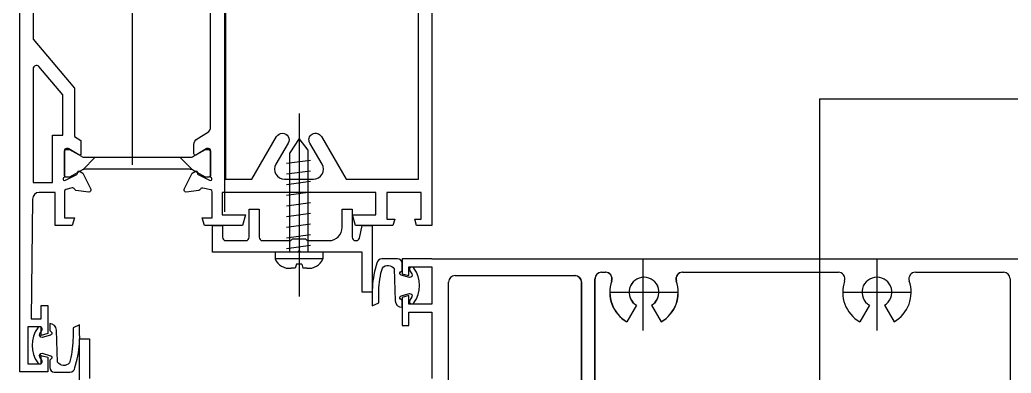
# Model space of a CAD drawing. Header units: metres. Extents: x 4816 to 6700, y 2423 to 3872.
# Drawn here: x 5550.1 to 5699.2, y 3665.5 to 3718.7 of the extents above; entities that cross this region are included whole.
import ezdxf

# ---------------------------------------------------------------- set-up
doc = ezdxf.new("R2010")
doc.units = ezdxf.units.M
for name, color, linetype in [('10', 1, 'Continuous'), ('CASTFIX', 1, 'Continuous'), ('胶条', 6, 'Continuous'), ('隔热条', 3, 'Continuous')]:
    doc.layers.add(name, color=color, linetype=linetype)

msp = doc.modelspace()

# ---------------------------------------------------------------- hatches: boundary and pattern name
at = {"layer": '隔热条'}
h = msp.add_hatch(dxfattribs=at)
h.set_pattern_fill('ANSI38', scale=5)
h.paths.add_polyline_path([(5575.6, 3797.74, 0.13), (5576.2, 3797.9), (5576.43, 3798.03), (5576.47, 3798.01, 0.58), (5576.78, 3798.17), (5576.78, 3798.24), (5578, 3798.94), (5578.36, 3798.94, -0.41), (5578.76, 3798.54), (5578.76, 3795.14, -0.41), (5578.36, 3794.74), (5578, 3794.74), (5577.04, 3795.29), (5576.56, 3795.58, 0.09), (5576.5, 3795.6), (5576.2, 3795.78, 0.13), (5575.6, 3795.94), (5559.92, 3795.94, 0.13), (5559.32, 3795.78), (5559.02, 3795.61, 0.09), (5558.95, 3795.58), (5558.43, 3795.26), (5557.52, 3794.74), (5557.16, 3794.74, -0.41), (5556.76, 3795.14), (5556.76, 3798.54, -0.41), (5557.16, 3798.94), (5557.52, 3798.94), (5558.74, 3798.24), (5558.74, 3798.17, 0.58), (5559.05, 3798.01), (5559.09, 3798.03), (5559.32, 3797.9, 0.13), (5559.92, 3797.74)])
h.paths.add_polyline_path([(5575.6, 3698, 0.13), (5576.2, 3698.16), (5576.5, 3698.33, 0.09), (5576.56, 3698.35), (5577.04, 3698.64), (5578, 3699.2), (5578.36, 3699.2, -0.41), (5578.76, 3698.8), (5578.76, 3695.4, -0.41), (5578.36, 3695), (5578, 3695), (5576.78, 3695.7), (5576.78, 3695.77, 0.58), (5576.47, 3695.93), (5576.43, 3695.9), (5576.2, 3696.04, 0.13), (5575.6, 3696.2), (5559.92, 3696.2, 0.13), (5559.32, 3696.04), (5559.09, 3695.9), (5559.05, 3695.93, 0.58), (5558.74, 3695.77), (5558.74, 3695.7), (5557.52, 3695), (5557.16, 3695, -0.41), (5556.76, 3695.4), (5556.76, 3698.8, -0.41), (5557.16, 3699.2), (5557.52, 3699.2), (5558.53, 3698.61), (5558.95, 3698.36, 0.08), (5559.01, 3698.33), (5559.32, 3698.16, 0.13), (5559.92, 3698)])

# ---------------------------------------------------------------- linework, layer by layer
for p, q in [((5580.85, 3853.53), (5580.85, 3689.81)), ((5580.85, 3714.47), (5580.85, 3695.82)), ((5580.85, 3694.81), (5580.85, 3689.81)), ((5593.81, 3689.54), (5590.2, 3689.05)), ((5612.06, 3682.72), (5701.06, 3682.72)), ((5643.76, 3682.72), (5643.76, 3671.95)), ((5643.79, 3682.72), (5643.79, 3671.95)), ((5679, 3682.72), (5679, 3671.95)), ((5637.56, 3680.72), (5638.13, 3680.72)), ((5637.59, 3680.72), (5638.16, 3680.72)), ((5649.76, 3680.72), (5673.18, 3680.72)), ((5649.79, 3680.72), (5673.21, 3680.72)), ((5684.81, 3680.72), (5698.03, 3680.72)), ((5614.56, 3663.22), (5614.56, 3679.22)), ((5615.56, 3680.22), (5633.59, 3680.22)), ((5634.56, 3638.92), (5634.56, 3679.22)), ((5634.59, 3638.92), (5634.59, 3679.22)), ((5636.56, 3640.65), (5636.56, 3679.72)), ((5636.59, 3640.65), (5636.59, 3679.72)), ((5699.03, 3679.72), (5699.03, 3640.65)), ((5638.8, 3677.71), (5649.1, 3677.71)), ((5638.82, 3677.71), (5649.12, 3677.71)), ((5673.85, 3677.71), (5684.15, 3677.71)), ((5642.82, 3675.76), (5641.37, 3673.25)), ((5642.85, 3675.76), (5641.4, 3673.25)), ((5645.07, 3675.76), (5646.52, 3673.25)), ((5645.1, 3675.76), (5646.55, 3673.25)), ((5677.87, 3675.76), (5676.42, 3673.25)), ((5680.12, 3675.76), (5681.57, 3673.25)), ((5559.06, 3661.22), (5559.06, 3670.72)), ((5559.06, 3670.72), (5560.56, 3670.72)), ((5560.56, 3670.72), (5560.56, 3664.72))]:
    msp.add_line(p, q)
for points in [[(5552.06, 3778.14), (5552.06, 3715.8), (5558.26, 3708.41), (5558.26, 3701.11), (5559.26, 3700.51), (5559.26, 3698.53, -0.58), (5558.95, 3698.36), (5557.43, 3699.28, 0.14), (5557.27, 3699.32), (5557.06, 3699.32, 0.41), (5556.76, 3699.02), (5556.76, 3695, 1.21), (5556.92, 3694.54), (5558.62, 3695.43, 0.27), (5558.73, 3695.59), (5558.74, 3695.77, -0.58), (5559.05, 3695.93), (5559.52, 3695.63), (5560.73, 3693.2, -0.59), (5560.42, 3692.78), (5558.51, 3693.03, -0.27), (5558.27, 3693.21, 0.36), (5557.93, 3693.39), (5556.99, 3693.18, 0.35), (5556.76, 3692.89), (5556.76, 3688.92), (5558.26, 3688.92), (5557.93, 3687.72), (5555.36, 3687.72), (5555.36, 3692.72), (5552.96, 3692.72, 0.41), (5551.96, 3691.73), (5551.76, 3673.72), (5553.26, 3673.72), (5553.26, 3675.72), (5554.26, 3675.72), (5554.26, 3671.49), (5553.26, 3671.22), (5553.26, 3672.52), (5551.26, 3672.52), (5551.26, 3666.92), (5553.26, 3666.92), (5553.26, 3668.22), (5553.24, 3668.21), (5554.26, 3667.93), (5554.26, 3665.72), (5550.06, 3665.72), (5550.06, 3828.22)], [(5612.06, 3806.22), (5612.06, 3687.72), (5609.73, 3687.72), (5609.46, 3688.72), (5610.46, 3688.72), (5610.46, 3692.72), (5605.26, 3692.72), (5605.26, 3688.72), (5606.46, 3688.72), (5606.19, 3687.72), (5600.55, 3687.72), (5600.11, 3689.37), (5603.61, 3689.37), (5603.61, 3692.72), (5580.51, 3692.72), (5580.51, 3689.37), (5584.01, 3689.37), (5583.57, 3687.72), (5577.83, 3687.72), (5577.51, 3688.92), (5579.01, 3688.92), (5579.01, 3692.83, 0.35), (5578.77, 3693.12), (5577.59, 3693.38, 0.36), (5577.25, 3693.21, -0.27), (5577.01, 3693.03), (5575.1, 3692.78, -0.59), (5574.79, 3693.2), (5576, 3695.63), (5576.47, 3695.93, -0.58), (5576.78, 3695.77), (5576.78, 3695.59, 0.27), (5576.89, 3695.42), (5578.6, 3694.54, 1.21), (5578.76, 3695), (5578.76, 3699.02, 0.41), (5578.46, 3699.32), (5578.24, 3699.32, 0.14), (5578.09, 3699.27), (5576.56, 3698.35, -0.58), (5576.26, 3698.53), (5576.26, 3699.94, -0.26), (5576.74, 3700.8), (5578.27, 3701.72, 0.26), (5578.76, 3702.58), (5578.76, 3791.36, 0.26)]]:
    msp.add_lwpolyline(points, format="xyb")
for points in [[(5610.06, 3799.22), (5599.13, 3799.22), (5595.42, 3792.8, -1), (5593.69, 3793.8), (5595.52, 3796.97, 0.58), (5594.22, 3799.22), (5589.89, 3799.22, 0.58), (5588.59, 3796.97), (5590.42, 3793.8, -1), (5588.69, 3792.8), (5584.98, 3799.22), (5581.01, 3799.22), (5581.01, 3694.72), (5584.98, 3694.72), (5588.69, 3701.14, -1), (5590.42, 3700.14), (5588.59, 3696.97, 0.58), (5589.89, 3694.72), (5594.22, 3694.72, 0.58), (5595.52, 3696.97), (5593.69, 3700.14, -1), (5595.42, 3701.14), (5599.13, 3694.72), (5610.06, 3694.72)], [(5554.96, 3701.32), (5556.51, 3701.32), (5556.51, 3707.38), (5552.94, 3711.64, 0.7), (5552.06, 3711.31), (5552.06, 3694.22), (5554.96, 3694.22)], [(5600.56, 3685.47), (5600.66, 3685.47, 0.35), (5601.14, 3685.86), (5601.56, 3687.72), (5603.06, 3687.72), (5603.06, 3677.72), (5601.56, 3677.72), (5601.56, 3683.72), (5592.31, 3683.72), (5592.06, 3683.97), (5591.81, 3683.72), (5579.06, 3683.72), (5579.06, 3687.72), (5580.56, 3687.72), (5580.56, 3685.97, 0.41), (5581.06, 3685.47), (5584.06, 3685.47, 0.41), (5584.56, 3685.97), (5584.56, 3690.22), (5586.06, 3690.22), (5586.06, 3685.97, 0.41), (5586.56, 3685.47), (5590.81, 3685.47), (5591.06, 3685.72), (5593.06, 3685.72), (5593.31, 3685.47), (5596.56, 3685.47, 0.41), (5598.56, 3687.47), (5598.56, 3690.22), (5600.06, 3690.22), (5600.06, 3685.97, 0.41)]]:
    msp.add_lwpolyline(points, format="xyb", close=True)
for points in [[(5612.06, 3682.72), (5607.56, 3682.72), (5607.56, 3680.48), (5608.56, 3680.22), (5608.56, 3681.52), (5612.06, 3681.52), (5612.06, 3675.92), (5608.56, 3675.92), (5608.56, 3677.19), (5607.56, 3676.91), (5607.56, 3672.72), (5608.56, 3672.72)], [(5608.56, 3672.72), (5608.56, 3674.72), (5612.06, 3674.72), (5612.06, 3664.72)]]:
    msp.add_lwpolyline(points)
for centre, radius, start, end in [((5637.56, 3679.72), 1, 90, 180), ((5637.59, 3679.72), 1, 90, 180), ((5638.13, 3679.72), 1, 340.95, 90), ((5638.16, 3679.72), 1, 340.95, 90), ((5649.76, 3679.72), 1, 90, 199.05), ((5649.79, 3679.72), 1, 90, 199.05), ((5673.18, 3679.72), 1, 340.95, 90), ((5684.81, 3679.72), 1, 90, 199.05), ((5698.03, 3679.72), 1, 0, 90), ((5615.56, 3679.22), 1, 90, 180), ((5633.56, 3679.22), 1, 0, 90), ((5633.56, 3679.18), 1, 0, 90), ((5633.59, 3679.22), 1, 0, 90), ((5643.95, 3677.71), 5.15, 160.95, 240), ((5643.97, 3677.71), 5.15, 160.95, 240), ((5643.95, 3677.71), 2.25, 300, 240), ((5643.97, 3677.71), 2.25, 300, 240), ((5643.95, 3677.71), 5.15, 300, 19.05), ((5643.97, 3677.71), 5.15, 300, 19.05), ((5679, 3677.71), 5.15, 160.95, 240), ((5679, 3677.71), 2.25, 300, 240), ((5679, 3677.71), 5.15, 300, 19.05)]:
    msp.add_arc(centre, radius, start, end)
at = {"layer": '10'}
for p, q in [((5566.99, 3696.85), (5566.99, 3796.29)), ((5670.35, 3706.81), (5670.35, 3616.17)), ((5670.35, 3706.81), (6180.8, 3706.81))]:
    msp.add_line(p, q, dxfattribs=at)
at = {"layer": 'CASTFIX'}
for p, q in [((5592.06, 3704.57), (5592.06, 3677.06)), ((5592.06, 3700.85), (5590.66, 3698.69)), ((5593.46, 3699.08), (5592.06, 3700.85)), ((5590.66, 3683.72), (5590.66, 3698.69)), ((5593.46, 3683.72), (5593.46, 3699.08)), ((5593.81, 3697.54), (5590.2, 3697.05)), ((5593.81, 3695.94), (5590.2, 3695.45)), ((5593.81, 3694.34), (5590.2, 3693.85)), ((5593.81, 3692.74), (5590.2, 3692.25)), ((5593.81, 3691.14), (5590.2, 3690.65)), ((5593.81, 3687.94), (5590.2, 3687.45)), ((5593.81, 3686.34), (5590.2, 3685.85)), ((5588.46, 3683.72), (5588.46, 3682.72)), ((5595.66, 3683.72), (5588.46, 3683.72)), ((5593.81, 3684.74), (5590.2, 3684.25)), ((5595.66, 3683.72), (5595.66, 3682.72)), ((5595.66, 3682.72), (5588.46, 3682.72)), ((5591.5, 3681.32), (5590.86, 3681.32)), ((5591.66, 3681.92), (5591.5, 3681.32)), ((5592.46, 3681.92), (5591.66, 3681.92)), ((5592.46, 3681.92), (5592.62, 3681.32)), ((5593.26, 3681.32), (5592.62, 3681.32))]:
    msp.add_line(p, q, dxfattribs=at)
for centre, start, end in [((5590.58, 3683.59), 202.46, 277.02), ((5593.54, 3683.59), 262.98, 337.54)]:
    msp.add_arc(centre, 2.29, start, end, dxfattribs=at)
at = {"layer": '胶条'}
for points in [[(5606.53, 3676.42, 0.41), (5607.56, 3675.46), (5607.56, 3676.5), (5607.33, 3676.68, -0.62), (5607.42, 3677.16), (5608.69, 3677.52, -0.61), (5609.02, 3676.99), (5608.73, 3676.49, 0.96), (5609.35, 3676.09, 0.32), (5609.35, 3681.34, 0.96), (5608.73, 3680.94), (5609.02, 3680.45, -0.61), (5608.69, 3679.91), (5607.42, 3680.27, -0.62), (5607.33, 3680.76), (5607.56, 3680.94), (5607.56, 3682.04, 0.4), (5606.88, 3682.75), (5604.52, 3682.75, 0.38), (5603.76, 3682.07), (5603.43, 3680.81, 0.06), (5603.06, 3677.02), (5603.06, 3675.65), (5604.05, 3676.09), (5604.05, 3677.02, -0.06), (5604.39, 3680.55), (5604.6, 3681.35, -0.52), (5606.36, 3681.23)], [(5606.53, 3676.42, 0.41), (5607.56, 3675.46), (5607.56, 3676.5), (5607.33, 3676.68, -0.62), (5607.42, 3677.16), (5608.69, 3677.52, -0.61), (5609.02, 3676.99), (5608.73, 3676.49, 0.96), (5609.35, 3676.09, 0.32), (5609.35, 3681.34, 0.96), (5608.73, 3680.94), (5609.02, 3680.45, -0.61), (5608.69, 3679.91), (5607.42, 3680.27, -0.62), (5607.33, 3680.76), (5607.56, 3680.94), (5607.56, 3682.04, 0.4), (5606.88, 3682.75), (5604.52, 3682.75, 0.38), (5603.76, 3682.07), (5603.43, 3680.81, 0.06), (5603.06, 3677.02), (5603.06, 3675.65), (5604.05, 3676.09), (5604.05, 3677.02, -0.06), (5604.39, 3680.55), (5604.6, 3681.35, -0.52), (5606.36, 3681.23)], [(5555.58, 3672.02, 0.41), (5554.56, 3672.98), (5554.56, 3671.94), (5554.79, 3671.76, -0.62), (5554.69, 3671.27), (5553.43, 3670.91, -0.61), (5553.09, 3671.45), (5553.38, 3671.94, 0.96), (5552.76, 3672.34, 0.32), (5552.76, 3667.09, 0.96), (5553.38, 3667.49), (5553.09, 3667.99, -0.61), (5553.43, 3668.52), (5554.69, 3668.16, -0.62), (5554.79, 3667.68), (5554.56, 3667.5), (5554.56, 3666.39, 0.4), (5555.23, 3665.69), (5557.59, 3665.69, 0.38), (5558.36, 3666.36), (5558.69, 3667.63, 0.06), (5559.06, 3671.41), (5559.06, 3672.79), (5558.06, 3672.35), (5558.06, 3671.41, -0.06), (5557.72, 3667.88), (5557.51, 3667.09, -0.52), (5555.75, 3667.2)]]:
    msp.add_lwpolyline(points, format="xyb", close=True, dxfattribs=at)
at = {"layer": '隔热条'}
msp.add_lwpolyline([(5575.6, 3698, 0.13), (5576.2, 3698.16), (5578, 3699.2), (5578.36, 3699.2, -0.41), (5578.76, 3698.8), (5578.76, 3695.4, -0.41), (5578.36, 3695), (5578, 3695), (5576.2, 3696.04, 0.13), (5575.6, 3696.2), (5559.92, 3696.2, 0.13), (5559.32, 3696.04), (5557.52, 3695), (5557.16, 3695, -0.41), (5556.76, 3695.4), (5556.76, 3698.8, -0.41), (5557.16, 3699.2), (5557.52, 3699.2), (5559.32, 3698.16, 0.13), (5559.92, 3698)], format="xyb", close=True, dxfattribs=at)

doc.saveas('drawing.dxf')
